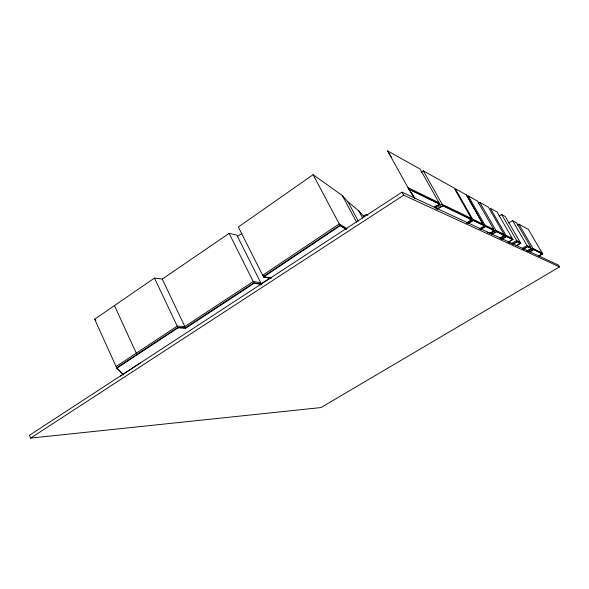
<?xml version="1.0" encoding="UTF-8"?>
<svg xmlns="http://www.w3.org/2000/svg" width="589" height="589" viewBox="0 0 589 589"><rect width="100%" height="100%" fill="white"/><g stroke="black" fill="none" stroke-linecap="round" stroke-linejoin="round"><path stroke-width="0.88" d="M364.267 216.745L358.789 210.869L347.952 201.836L342.305 195.526L313.098 174.697L238.361 226.993L262.665 275.284L265.168 275.755M117.299 367.75L116.07 366.527L94.667 319.194L154.465 278.074L162.262 279.083L229.136 233.377L236.874 235.158L261.236 283.699L270.322 277.979M347.054 228.709L339.249 223.901L262.665 275.284M346.177 229.033L339.949 225.212L263.312 276.565L263.541 277.029L270.204 278.273M346.42 229.496L340.199 225.683L263.541 277.029M116.07 366.527L177.208 326.115L184.813 326.52L253.218 281.557L260.706 282.668L259.565 283.39L261.236 283.699M116.637 367.786L177.812 327.396L185.417 327.786L253.859 282.845L261.339 283.935L261.568 284.384L254.095 283.302L185.631 328.242L178.033 327.852L116.843 368.235L116.637 367.786L123.403 374.486M120.406 376.121L140.675 362.714M401.978 192.161L29.45 435.308L30.628 438.106L320.939 407.566L559.55 266.898L558.519 265.131L401.978 192.161L403.671 195.209L559.55 266.898M237.485 236.366L241.932 233.465M30.628 438.106L403.671 195.209M261.339 283.935L260.198 284.656L260.426 285.105M421.12 172.187L423.366 170.869L454.023 187.972L471.369 218.475L469.808 219.395M466.562 222.856L472.039 219.653L466.724 223.143M363.163 216.185L366.329 214.344L367.889 215.272M508.609 222.929L512.563 220.632L516.671 222.929L530.917 247.461L527.015 245.561L512.563 220.632M435.183 206.584L436.096 207.762L442.155 204.258L471.369 218.475M437.575 208.609L442.876 205.546L472.039 219.653M437.001 209.367L443.061 205.863L472.201 219.94M517.37 225.086L518.924 224.181L528.429 229.482L542.064 252.887L540.577 253.741M467.784 223.371L473.232 220.227L483.849 225.366L484.342 226.544L480.374 228.775M467.953 223.658L473.401 220.522L484.011 225.646M478.202 203.249L479.777 202.344L488.369 207.137L504.044 234.378L502.461 235.276M522.362 248.227L527.015 245.561M523.695 248.742L527.575 246.519L531.462 248.403L526.883 251.341M523.054 249.427L527.707 246.762L531.595 248.639M526.743 251.105L531.462 248.403M528.34 251.194L533.052 248.499L542.064 252.887M529.666 251.68L533.59 249.434L542.587 253.785L538.994 256.134M529.798 251.915L533.73 249.662L542.719 254.006M492.316 230.159L493.722 229.357L477.51 201.077L468.329 195.953L467.136 196.63M489.223 233.332L494.495 230.711L489.378 233.605M538.861 255.913L542.587 253.785M499.317 215.898L501.673 214.558L505.318 216.59L520.139 242.212L518.534 243.117M490.306 233.575L495.872 230.402L504.044 234.378M491.719 234.201L496.49 231.484L504.648 235.431L500.061 238.376M491.867 234.466L496.645 231.749L504.795 235.688M499.914 238.118L504.648 235.431M500.547 238.309L505.914 235.291L512.312 238.405L497.079 211.996L490.342 208.234L505.914 235.291M511.134 243.655L516.678 240.526L520.139 242.212M479.424 228.944L484.187 226.272L483.849 225.366M501.909 238.92L506.511 236.329L512.894 239.421L508.226 242.373M501.291 239.613L506.658 236.587L513.041 239.671M508.086 242.123L512.894 239.421M512.496 244.207L517.252 241.527L520.705 243.198L516.833 245.694M513.431 244.008L517.392 241.777L520.845 243.441M515.89 245.9L520.705 243.198M437.443 203.625L439.026 202.734L420.082 169.043L387.555 150.894L407.971 187.619L414.442 197.86L412.248 193.921M434.999 206.702L439.755 204.03L439.939 204.354L434.999 206.702L436.817 209.051M483.775 225.778L484.983 225.101L493.722 229.357M480.528 229.077L485.623 226.228L494.34 230.446M480.69 229.357L485.785 226.5L494.495 230.711M263.312 276.565L271.647 278.126M439.939 204.354L408.759 189.032L439.755 204.03M407.971 187.619L439.026 202.734M483.208 224.24L472.569 219.056L455.282 188.679L466.459 194.915L483.54 225.145L466.459 194.915M116.843 368.235L123.602 374.921M94.667 319.194L95.889 320.549M435.175 207.019L436.545 208.778M408.759 189.032L414.928 198.832M387.555 150.894L391.383 157.035M518.924 224.181L533.052 248.499M501.673 214.558L516.678 240.526M508.977 241.74L509.883 243.309M479.777 202.344L495.872 230.402M468.329 195.953L484.983 225.101M423.366 170.869L442.155 204.258M435.205 206.172L436.096 207.762M358.789 210.869L362.684 218.092M347.952 201.836L358.311 221.111M342.305 195.526L356.588 222.156M313.098 174.697L339.249 223.901M339.949 225.212L340.199 225.683M229.136 233.377L253.218 281.557M253.859 282.845L254.095 283.302M162.262 279.083L184.813 326.52M185.417 327.786L185.631 328.242M154.465 278.074L177.208 326.115M177.812 327.396L178.033 327.852M114.391 305.485L136.243 353.069M136.825 354.335L137.031 354.792M487.707 232.125L488.031 233.001"/></g></svg>
